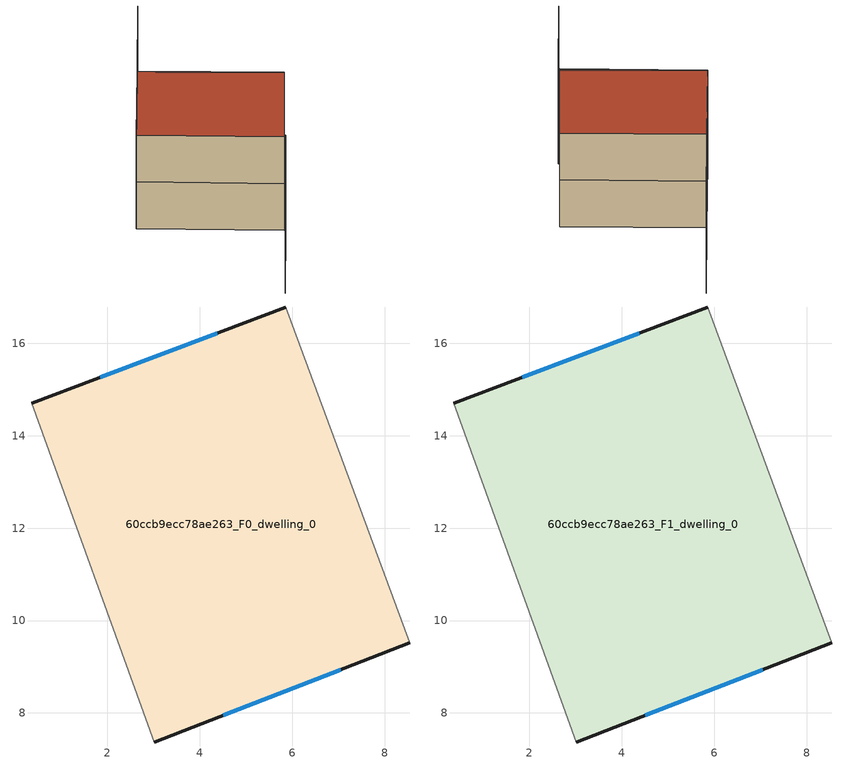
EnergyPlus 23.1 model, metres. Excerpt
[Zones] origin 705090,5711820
60ccb9ecc78ae263_F0_dwelling_0
 floor ground (EU_floor_Construction): 5.86,16.79 8.54,9.52 3.01,7.37 0.36,14.7 z0
 wall outside (EU_wall_Construction): 5.86,16.79 0.36,14.7 / 3.01,7.37 8.54,9.52 z0:3
 wall adiabatic (EU_wall_Construction): 8.54,9.52 5.86,16.79 / 0.36,14.7 3.01,7.37 z0:3
 window (EU_Window_Construction): 4.37,16.22 1.85,15.27 / 4.51,7.95 7.05,8.94 z0.81:2.19
60ccb9ecc78ae263_F1_dwelling_0
 floor to 60ccb9ecc78ae263_F0_dwelling_0 (EU_floor_Construction): 5.86,16.79 8.54,9.52 3.01,7.37 0.36,14.7 z3
 wall outside (EU_wall_Construction): 5.86,16.79 0.36,14.7 / 3.01,7.37 8.54,9.52 z3:6
 wall adiabatic (EU_wall_Construction): 8.54,9.52 5.86,16.79 / 0.36,14.7 3.01,7.37 z3:6
 window (EU_Window_Construction): 4.37,16.22 1.85,15.27 / 4.51,7.95 7.05,8.94 z3.81:5.19
 roof outside (EU_roof_Construction): 8.54,9.52 5.86,16.79 0.36,14.7 3.01,7.37 z6
shading: 0.36,14.7 3.18,7.38 / 3.18,7.38 -2.34,5.25 / 8.54,9.52 5.76,16.75 / 5.76,16.75 11.45,18.94 z0:6
[Building]
EU S2 Campaign: North Axis=0; Terrain=City; Solar Distribution=FullExterior
[Site:Location]
London: Latitude=51.5; Longitude=-0.5; Time Zone=0; Elevation=25
[SizingPeriod:WeatherFileDays]
AnnualSizingPeriod: Begin Month=1; Begin Day of Month=1; End Month=12; End Day of Month=31; Day of Week for Start Day=Monday; Use Weather File Daylight Saving Period=No; Use Weather File Rain and Snow Indicators=No
[MATERIAL]
EU_InternalMass_Material: Roughness=MediumRough; Thickness=0.1; Conductivity=1; Density=1800; Specific Heat=900; Thermal Absorptance=0.9; Solar Absorptance=0.7; Visible Absorptance=0.7
[MATERIAL:NOMASS] Roughness=MediumRough; Thermal Absorptance=0.9; Solar Absorptance=0.7; Visible Absorptance=0.7
Name | Thermal Resistance
EU_wall_NoMass | 0.727863
EU_roof_NoMass | 0.773354
EU_floor_NoMass | 1.79329
[WINDOWMATERIAL:SIMPLEGLAZINGSYSTEM]
EU_Window_SimpleGlazing: UFactor=2.58614; Solar Heat Gain Coefficient=0.76; Visible Transmittance=0.76
[CONSTRUCTION]
EU_wall_Construction: EU_wall_NoMass
EU_roof_Construction: EU_roof_NoMass
EU_floor_Construction: EU_floor_NoMass
EU_Window_Construction: EU_Window_SimpleGlazing
EU_InternalMass_Construction: EU_InternalMass_Material
[ZONE] Type=1; Multiplier=1; Ceiling Height=autocalculate; Floor Area=autocalculate; Part of Total Floor Area=Yes
Name | Volume
60ccb9ecc78ae263_F0_dwelling_0 | 137.729
60ccb9ecc78ae263_F1_dwelling_0 | 137.728
[INTERNALMASS] Construction=EU_InternalMass_Construction; Surface Area=45.9097
Name | Zone or ZoneList
60ccb9ecc78ae263_F0_dwelling_0_EU_InternalMass | 60ccb9ecc78ae263_F0_dwelling_0
60ccb9ecc78ae263_F1_dwelling_0_EU_InternalMass | 60ccb9ecc78ae263_F1_dwelling_0
[OTHEREQUIPMENT] Fuel Type=Electricity; Design Level Calculation Method=Watts/Area; Power per Zone Floor Area=1; Fraction Latent=0; Fraction Radiant=0; Fraction Lost=0; Carbon Dioxide Generation Rate=0; EndUse Subcategory=EU_Step8_InternalGains
Name | Zone or ZoneList or Space or SpaceList | Schedule
EU_Step8_InternalGain_60ccb9ecc78ae263_F0_dwelling_0_f000 | 60ccb9ecc78ae263_F0_dwelling_0 | EU_Step8_GainSchedule_60ccb9ecc78ae263_F0_dwelling_0_f000
EU_Step8_InternalGain_60ccb9ecc78ae263_F1_dwelling_0_f000 | 60ccb9ecc78ae263_F1_dwelling_0 | EU_Step8_GainSchedule_60ccb9ecc78ae263_F1_dwelling_0_f000
[ZONEVENTILATION:DESIGNFLOWRATE] Schedule=EU_AlwaysOn; Design Flow Rate Calculation Method=AirChanges/Hour; Air Changes per Hour=0.484901; Ventilation Type=Natural; Fan Pressure Rise=0; Fan Total Efficiency=1; Constant Term Coefficient=1; Temperature Term Coefficient=0; Velocity Term Coefficient=0; Velocity Squared Term Coefficient=0; Minimum Indoor Temperature=-100; Maximum Indoor Temperature=100; Delta Temperature=-100; Minimum Outdoor Temperature=-100; Maximum Outdoor Temperature=100; Maximum Wind Speed=40
Name | Zone or ZoneList or Space or SpaceList
EU_ConstantAir_60ccb9ecc78ae263_F0_dwelling_0 | 60ccb9ecc78ae263_F0_dwelling_0
EU_ConstantAir_60ccb9ecc78ae263_F1_dwelling_0 | 60ccb9ecc78ae263_F1_dwelling_0
[HVACTEMPLATE:THERMOSTAT] Constant Heating Setpoint=20; Constant Cooling Setpoint=50
EU_HeatOnly_60ccb9ecc78ae263_F0_dwelling_0; EU_HeatOnly_60ccb9ecc78ae263_F1_dwelling_0
[HVACTEMPLATE:ZONE:IDEALLOADSAIRSYSTEM] System Availability Schedule=EU_AlwaysOn; Maximum Heating Supply Air Temperature=50; Minimum Cooling Supply Air Temperature=13; Maximum Heating Supply Air Humidity Ratio=0.0156; Minimum Cooling Supply Air Humidity Ratio=0.0077; Heating Limit=NoLimit; Cooling Limit=NoLimit; Heating Availability Schedule=EU_AlwaysOn; Cooling Availability Schedule=EU_CoolingOff; Dehumidification Control Type=ConstantSensibleHeatRatio; Cooling Sensible Heat Ratio=0.7; Dehumidification Setpoint=60; Humidification Control Type=None; Humidification Setpoint=30; Outdoor Air Method=None; Outdoor Air Flow Rate per Person=0.00944; Outdoor Air Flow Rate per Zone Floor Area=0; Outdoor Air Flow Rate per Zone=0; Demand Controlled Ventilation Type=None; Outdoor Air Economizer Type=NoEconomizer; Heat Recovery Type=None; Sensible Heat Recovery Effectiveness=0.7; Latent Heat Recovery Effectiveness=0.65
Name | Template Thermostat
60ccb9ecc78ae263_F0_dwelling_0 | EU_HeatOnly_60ccb9ecc78ae263_F0_dwelling_0
60ccb9ecc78ae263_F1_dwelling_0 | EU_HeatOnly_60ccb9ecc78ae263_F1_dwelling_0
[SIZING:ZONE] Zone Cooling Design Supply Air Temperature Input Method=SupplyAirTemperature; Zone Cooling Design Supply Air Temperature=13; Zone Heating Design Supply Air Temperature Input Method=SupplyAirTemperature; Zone Heating Design Supply Air Temperature=50; Zone Cooling Design Supply Air Humidity Ratio=0.008; Zone Heating Design Supply Air Humidity Ratio=0.008; Cooling Design Air Flow Method=DesignDay; Cooling Design Air Flow Rate=0; Cooling Minimum Air Flow per Zone Floor Area=0.000762; Cooling Minimum Air Flow=0; Cooling Minimum Air Flow Fraction=0.2; Heating Design Air Flow Method=DesignDay; Heating Design Air Flow Rate=0; Heating Maximum Air Flow per Zone Floor Area=0.002032; Heating Maximum Air Flow=0.141576; Heating Maximum Air Flow Fraction=0.3; Account for Dedicated Outdoor Air System=No; Dedicated Outdoor Air System Control Strategy=NeutralSupplyAir; Dedicated Outdoor Air Low Setpoint Temperature for Design=autosize; Dedicated Outdoor Air High Setpoint Temperature for Design=autosize; Zone Load Sizing Method=Sensible Load Only No Latent Load; Zone Latent Cooling Design Supply Air Humidity Ratio Input Method=HumidityRatioDifference; Zone Cooling Design Supply Air Humidity Ratio Difference=0.005; Zone Latent Heating Design Supply Air Humidity Ratio Input Method=HumidityRatioDifference; Zone Humidification Design Supply Air Humidity Ratio Difference=0.005
60ccb9ecc78ae263_F0_dwelling_0; 60ccb9ecc78ae263_F1_dwelling_0
[SCHEDULE:CONSTANT]
Name | Hourly Value
EU_AlwaysOn | 1
EU_CoolingOff | 0
[SCHEDULE:FILE] Column Number=1; Rows to Skip at Top=0; Number of Hours of Data=8760; Column Separator=Comma; Interpolate to Timestep=No; Minutes per Item=60; Adjust Schedule for Daylight Savings=Yes
Name | File
EU_Step8_GainSchedule_60ccb9ecc78ae263_F0_dwelling_0_f000 | ../../schedules/60ccb9ecc78ae263/60ccb9ecc78ae263_F0_dwelling_0_f000_gain.csv
EU_Step8_GainSchedule_60ccb9ecc78ae263_F1_dwelling_0_f000 | ../../schedules/60ccb9ecc78ae263/60ccb9ecc78ae263_F1_dwelling_0_f000_gain.csv
